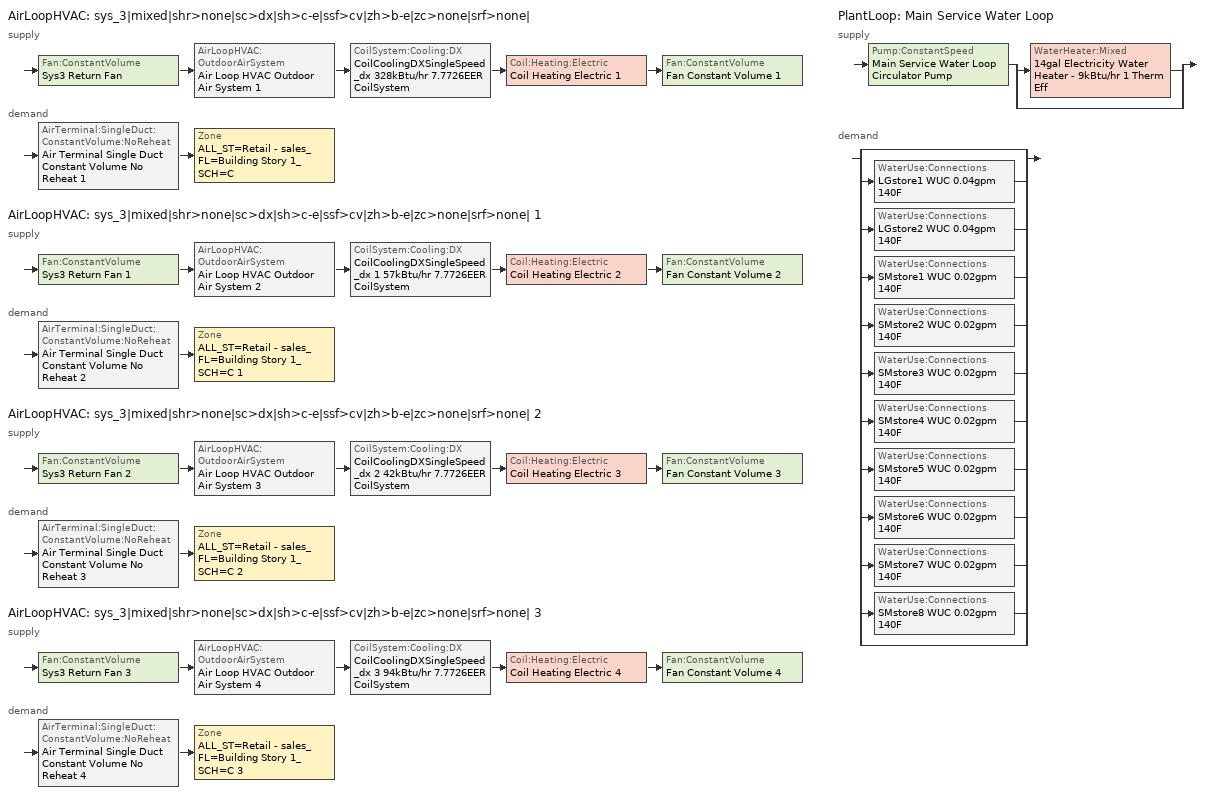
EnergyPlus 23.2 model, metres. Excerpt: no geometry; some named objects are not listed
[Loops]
AirLoopHVAC 'sys_3|mixed|shr>none|sc>dx|sh>c-e|ssf>cv|zh>b-e|zc>none|srf>none|'
 supply: Fan:ConstantVolume 'Sys3 Return Fan' > AirLoopHVAC:OutdoorAirSystem 'Air Loop HVAC Outdoor Air System 1' > CoilSystem:Cooling:DX 'CoilCoolingDXSingleSpeed_dx 328kBtu/hr 7.7726EER CoilSystem' > Coil:Heating:Electric 'Coil Heating Electric 1' > Fan:ConstantVolume 'Fan Constant Volume 1'
 demand: AirTerminal:SingleDuct:ConstantVolume:NoReheat 'Air Terminal Single Duct Constant Volume No Reheat 1' > Zone 'ALL_ST=Retail - sales_FL=Building Story 1_SCH=C'
AirLoopHVAC 'sys_3|mixed|shr>none|sc>dx|sh>c-e|ssf>cv|zh>b-e|zc>none|srf>none| 1'
 supply: Fan:ConstantVolume 'Sys3 Return Fan 1' > AirLoopHVAC:OutdoorAirSystem 'Air Loop HVAC Outdoor Air System 2' > CoilSystem:Cooling:DX 'CoilCoolingDXSingleSpeed_dx 1 57kBtu/hr 7.7726EER CoilSystem' > Coil:Heating:Electric 'Coil Heating Electric 2' > Fan:ConstantVolume 'Fan Constant Volume 2'
 demand: AirTerminal:SingleDuct:ConstantVolume:NoReheat 'Air Terminal Single Duct Constant Volume No Reheat 2' > Zone 'ALL_ST=Retail - sales_FL=Building Story 1_SCH=C 1'
AirLoopHVAC 'sys_3|mixed|shr>none|sc>dx|sh>c-e|ssf>cv|zh>b-e|zc>none|srf>none| 2'
 supply: Fan:ConstantVolume 'Sys3 Return Fan 2' > AirLoopHVAC:OutdoorAirSystem 'Air Loop HVAC Outdoor Air System 3' > CoilSystem:Cooling:DX 'CoilCoolingDXSingleSpeed_dx 2 42kBtu/hr 7.7726EER CoilSystem' > Coil:Heating:Electric 'Coil Heating Electric 3' > Fan:ConstantVolume 'Fan Constant Volume 3'
 demand: AirTerminal:SingleDuct:ConstantVolume:NoReheat 'Air Terminal Single Duct Constant Volume No Reheat 3' > Zone 'ALL_ST=Retail - sales_FL=Building Story 1_SCH=C 2'
AirLoopHVAC 'sys_3|mixed|shr>none|sc>dx|sh>c-e|ssf>cv|zh>b-e|zc>none|srf>none| 3'
 supply: Fan:ConstantVolume 'Sys3 Return Fan 3' > AirLoopHVAC:OutdoorAirSystem 'Air Loop HVAC Outdoor Air System 4' > CoilSystem:Cooling:DX 'CoilCoolingDXSingleSpeed_dx 3 94kBtu/hr 7.7726EER CoilSystem' > Coil:Heating:Electric 'Coil Heating Electric 4' > Fan:ConstantVolume 'Fan Constant Volume 4'
 demand: AirTerminal:SingleDuct:ConstantVolume:NoReheat 'Air Terminal Single Duct Constant Volume No Reheat 4' > Zone 'ALL_ST=Retail - sales_FL=Building Story 1_SCH=C 3'
PlantLoop 'Main Service Water Loop'
 supply: Pump:ConstantSpeed 'Main Service Water Loop Circulator Pump' > split
  | WaterHeater:Mixed '14gal Electricity Water Heater - 9kBtu/hr 1 Therm Eff'
  | bypass
 demand: split
  | bypass
  | WaterUse:Connections 'LGstore1 WUC 0.04gpm 140F'
  | WaterUse:Connections 'LGstore2 WUC 0.04gpm 140F'
  | WaterUse:Connections 'SMstore1 WUC 0.02gpm 140F'
  | WaterUse:Connections 'SMstore2 WUC 0.02gpm 140F'
  | WaterUse:Connections 'SMstore3 WUC 0.02gpm 140F'
  | WaterUse:Connections 'SMstore4 WUC 0.02gpm 140F'
  | WaterUse:Connections 'SMstore5 WUC 0.02gpm 140F'
  | WaterUse:Connections 'SMstore6 WUC 0.02gpm 140F'
  | WaterUse:Connections 'SMstore7 WUC 0.02gpm 140F'
  | WaterUse:Connections 'SMstore8 WUC 0.02gpm 140F'
  | bypass
[ZoneControl:Thermostat] Temperature Difference Between Cutout And Setpoint {deltaC}=0
Name | Zone or ZoneList | Control Type Schedule | Control 1
ALL_ST=Retail - sales_FL=Building Story 1_SCH=C Thermostat | ALL_ST=Retail - sales_FL=Building Story 1_SCH=C | ALL_ST=Retail - sales_FL=Building Story 1_SCH=C Thermostat Schedule | Space Function Retail - sales Thermostat 21
ALL_ST=Retail - sales_FL=Building Story 1_SCH=C 1 Thermostat | ALL_ST=Retail - sales_FL=Building Story 1_SCH=C 1 | ALL_ST=Retail - sales_FL=Building Story 1_SCH=C 1 Thermostat Schedule | Space Function Retail - sales Thermostat 22
ALL_ST=Retail - sales_FL=Building Story 1_SCH=C 2 Thermostat | ALL_ST=Retail - sales_FL=Building Story 1_SCH=C 2 | ALL_ST=Retail - sales_FL=Building Story 1_SCH=C 2 Thermostat Schedule | Space Function Retail - sales Thermostat 23
ALL_ST=Retail - sales_FL=Building Story 1_SCH=C 3 Thermostat | ALL_ST=Retail - sales_FL=Building Story 1_SCH=C 3 | ALL_ST=Retail - sales_FL=Building Story 1_SCH=C 3 Thermostat Schedule | Space Function Retail - sales Thermostat 24
[ThermostatSetpoint:DualSetpoint] Heating Setpoint Temperature Schedule=NECB-C-Thermostat Setpoint-Heating; Cooling Setpoint Temperature Schedule=NECB-C-Thermostat Setpoint-Cooling
Space Function Retail - sales Thermostat 21; Space Function Retail - sales Thermostat 22; Space Function Retail - sales Thermostat 23; Space Function Retail - sales Thermostat 24
[AirTerminal:SingleDuct:ConstantVolume:NoReheat] Availability Schedule=Always On Discrete; Maximum Air Flow Rate {m3/s}=AutoSize
Air Terminal Single Duct Constant Volume No Reheat 1; Air Terminal Single Duct Constant Volume No Reheat 2; Air Terminal Single Duct Constant Volume No Reheat 3; Air Terminal Single Duct Constant Volume No Reheat 4
[ZoneHVAC:Baseboard:Convective:Electric] Availability Schedule=Always On Discrete; Heating Design Capacity {W}=Autosize; Efficiency=1
Zone HVAC Baseboard Convective Electric 1; Zone HVAC Baseboard Convective Electric 2; Zone HVAC Baseboard Convective Electric 3; Zone HVAC Baseboard Convective Electric 4
[Zone equipment]
ALL_ST=Retail - sales_FL=Building Story 1_SCH=C: Air Terminal Single Duct Constant Volume No Reheat 1, Zone HVAC Baseboard Convective Electric 1
ALL_ST=Retail - sales_FL=Building Story 1_SCH=C 1: Air Terminal Single Duct Constant Volume No Reheat 2, Zone HVAC Baseboard Convective Electric 2
ALL_ST=Retail - sales_FL=Building Story 1_SCH=C 2: Air Terminal Single Duct Constant Volume No Reheat 3, Zone HVAC Baseboard Convective Electric 3
ALL_ST=Retail - sales_FL=Building Story 1_SCH=C 3: Air Terminal Single Duct Constant Volume No Reheat 4, Zone HVAC Baseboard Convective Electric 4
[Sizing:Zone] Zone Cooling Design Supply Air Temperature Input Method=TemperatureDifference; Zone Cooling Design Supply Air Temperature {C}=14; Zone Cooling Design Supply Air Temperature Difference {deltaC}=11; Zone Heating Design Supply Air Temperature Input Method=TemperatureDifference; Zone Heating Design Supply Air Temperature {C}=40; Zone Heating Design Supply Air Temperature Difference {deltaC}=21; Zone Cooling Design Supply Air Humidity Ratio {kgWater/kgDryAir}=0.0085; Zone Heating Design Supply Air Humidity Ratio {kgWater/kgDryAir}=0.008; Zone Heating Sizing Factor=1.3; Zone Cooling Sizing Factor=1.1; Cooling Design Air Flow Method=DesignDay; Cooling Design Air Flow Rate {m3/s}=0; Cooling Minimum Air Flow per Zone Floor Area {m3/s-m2}=0.000762; Cooling Minimum Air Flow {m3/s}=0; Cooling Minimum Air Flow Fraction=0; Heating Design Air Flow Method=DesignDay; Heating Design Air Flow Rate {m3/s}=0; Heating Maximum Air Flow per Zone Floor Area {m3/s-m2}=0.002032; Heating Maximum Air Flow {m3/s}=0.141576; Heating Maximum Air Flow Fraction=0.3; Account for Dedicated Outdoor Air System=No; Zone Load Sizing Method=Sensible Load Only No Latent Load; Zone Latent Cooling Design Supply Air Humidity Ratio Input Method=HumidityRatioDifference; Zone Cooling Design Supply Air Humidity Ratio Difference {kgWater/kgDryAir}=0.005; Zone Latent Heating Design Supply Air Humidity Ratio Input Method=HumidityRatioDifference; Zone Humidification Design Supply Air Humidity Ratio Difference {kgWater/kgDryAir}=0.005
Name | Design Specification Outdoor Air Object
ALL_ST=Retail - sales_FL=Building Story 1_SCH=C | ALL_ST=Retail - sales_FL=Building Story 1_SCH=C DSOA Space List
ALL_ST=Retail - sales_FL=Building Story 1_SCH=C 1 | ALL_ST=Retail - sales_FL=Building Story 1_SCH=C 1 DSOA Space List
ALL_ST=Retail - sales_FL=Building Story 1_SCH=C 2 | ALL_ST=Retail - sales_FL=Building Story 1_SCH=C 2 DSOA Space List
ALL_ST=Retail - sales_FL=Building Story 1_SCH=C 3 | ALL_ST=Retail - sales_FL=Building Story 1_SCH=C 3 DSOA Space List
[Controller:MechanicalVentilation] Demand Controlled Ventilation=No; System Outdoor Air Method=ZoneSum; Design Specification Outdoor Air Object Name 1=Space Function Retail - sales Ventilation
Name | Availability Schedule | Zone or ZoneList Name 1
Controller Mechanical Ventilation 1 | sys_3|mixed|shr>none|sc>dx|sh>c-e|ssf>cv|zh>b-e|zc>none|srf>none| Occ Sch | ALL_ST=Retail - sales_FL=Building Story 1_SCH=C
Controller Mechanical Ventilation 2 | sys_3|mixed|shr>none|sc>dx|sh>c-e|ssf>cv|zh>b-e|zc>none|srf>none| 1 Occ Sch | ALL_ST=Retail - sales_FL=Building Story 1_SCH=C 1
Controller Mechanical Ventilation 3 | sys_3|mixed|shr>none|sc>dx|sh>c-e|ssf>cv|zh>b-e|zc>none|srf>none| 2 Occ Sch | ALL_ST=Retail - sales_FL=Building Story 1_SCH=C 2
Controller Mechanical Ventilation 4 | sys_3|mixed|shr>none|sc>dx|sh>c-e|ssf>cv|zh>b-e|zc>none|srf>none| 3 Occ Sch | ALL_ST=Retail - sales_FL=Building Story 1_SCH=C 3
[DesignSpecification:OutdoorAir]
Space Function Retail - sales Ventilation: Outdoor Air Method=Sum; Outdoor Air Flow per Person {m3/s-person}=0; Outdoor Air Flow per Zone Floor Area {m3/s-m2}=0.001524; Outdoor Air Flow per Zone {m3/s}=0; Outdoor Air Flow Air Changes per Hour {1/hr}=0
[DesignSpecification:OutdoorAir:SpaceList] Space Design Specification Outdoor Air Object Name 1=Space Function Retail - sales Ventilation
ALL_ST=Retail - sales_FL=Building Story 1_SCH=C DSOA Space List: Space Name 1=LGstore2; Space Name 2=SMstore2; Space Design Specification Outdoor Air Object Name 2=Space Function Retail - sales Ventilation; Space Name 3=SMstore3; Space Design Specification Outdoor Air Object Name 3=Space Function Retail - sales Ventilation; Space Name 4=SMstore4; Space Design Specification Outdoor Air Object Name 4=Space Function Retail - sales Ventilation; Space Name 5=SMstore5; Space Design Specification Outdoor Air Object Name 5=Space Function Retail - sales Ventilation; Space Name 6=SMstore6; Space Design Specification Outdoor Air Object Name 6=Space Function Retail - sales Ventilation; Space Name 7=SMstore7; Space Design Specification Outdoor Air Object Name 7=Space Function Retail - sales Ventilation
ALL_ST=Retail - sales_FL=Building Story 1_SCH=C 1 DSOA Space List: Space Name 1=SMstore8
ALL_ST=Retail - sales_FL=Building Story 1_SCH=C 2 DSOA Space List: Space Name 1=SMstore1
ALL_ST=Retail - sales_FL=Building Story 1_SCH=C 3 DSOA Space List: Space Name 1=LGstore1
[AirLoopHVAC] Design Supply Air Flow Rate {m3/s}=AutoSize; Design Return Air Flow Fraction of Supply Air Flow=1
sys_3|mixed|shr>none|sc>dx|sh>c-e|ssf>cv|zh>b-e|zc>none|srf>none|; sys_3|mixed|shr>none|sc>dx|sh>c-e|ssf>cv|zh>b-e|zc>none|srf>none| 1; sys_3|mixed|shr>none|sc>dx|sh>c-e|ssf>cv|zh>b-e|zc>none|srf>none| 2; sys_3|mixed|shr>none|sc>dx|sh>c-e|ssf>cv|zh>b-e|zc>none|srf>none| 3
[Sizing:System] Type of Load to Size On=Sensible; Design Outdoor Air Flow Rate {m3/s}=Autosize; Central Heating Maximum System Air Flow Ratio=1; Preheat Design Temperature {C}=7; Preheat Design Humidity Ratio {kgWater/kgDryAir}=0.008; Precool Design Temperature {C}=13; Precool Design Humidity Ratio {kgWater/kgDryAir}=0.008; Central Cooling Design Supply Air Temperature {C}=13; Central Heating Design Supply Air Temperature {C}=43; Type of Zone Sum to Use=NonCoincident; 100% Outdoor Air in Cooling=No; 100% Outdoor Air in Heating=No; Central Cooling Design Supply Air Humidity Ratio {kgWater/kgDryAir}=0.0085; Central Heating Design Supply Air Humidity Ratio {kgWater/kgDryAir}=0.008; Cooling Supply Air Flow Rate Method=DesignDay; Cooling Supply Air Flow Rate {m3/s}=0; Cooling Supply Air Flow Rate Per Floor Area {m3/s-m2}=0.00996765; Cooling Fraction of Autosized Cooling Supply Air Flow Rate=1; Cooling Supply Air Flow Rate Per Unit Cooling Capacity {m3/s-W}=3.94755e-05; Heating Supply Air Flow Rate Method=DesignDay; Heating Supply Air Flow Rate {m3/s}=0; Heating Supply Air Flow Rate Per Floor Area {m3/s-m2}=0.00996765; Heating Fraction of Autosized Heating Supply Air Flow Rate=1; Heating Fraction of Autosized Cooling Supply Air Flow Rate=1; Heating Supply Air Flow Rate Per Unit Heating Capacity {m3/s-W}=3.15882e-05; System Outdoor Air Method=ZoneSum; Zone Maximum Outdoor Air Fraction=1; Cooling Design Capacity Method=CoolingDesignCapacity; Cooling Design Capacity {W}=Autosize; Cooling Design Capacity Per Floor Area {W/m2}=234.7; Fraction of Autosized Cooling Design Capacity=1; Heating Design Capacity Method=HeatingDesignCapacity; Heating Design Capacity {W}=Autosize; Heating Design Capacity Per Floor Area {W/m2}=157; Fraction of Autosized Heating Design Capacity=1; Central Cooling Capacity Control Method=OnOff; Occupant Diversity=Autosize
sys_3|mixed|shr>none|sc>dx|sh>c-e|ssf>cv|zh>b-e|zc>none|srf>none|; sys_3|mixed|shr>none|sc>dx|sh>c-e|ssf>cv|zh>b-e|zc>none|srf>none| 1; sys_3|mixed|shr>none|sc>dx|sh>c-e|ssf>cv|zh>b-e|zc>none|srf>none| 2; sys_3|mixed|shr>none|sc>dx|sh>c-e|ssf>cv|zh>b-e|zc>none|srf>none| 3
[Fan:ConstantVolume] Maximum Flow Rate {m3/s}=AutoSize; Motor In Airstream Fraction=1
Name | Availability Schedule | Fan Total Efficiency | Pressure Rise {Pa} | Motor Efficiency
Sys3 Return Fan | sys_3|mixed|shr>none|sc>dx|sh>c-e|ssf>cv|zh>b-e|zc>none|srf>none| Occ Sch | 0.25 | 150 | 0.385
Fan Constant Volume 1 | sys_3|mixed|shr>none|sc>dx|sh>c-e|ssf>cv|zh>b-e|zc>none|srf>none| Occ Sch | 0.39975 | 640 | 0.615
Sys3 Return Fan 1 | sys_3|mixed|shr>none|sc>dx|sh>c-e|ssf>cv|zh>b-e|zc>none|srf>none| 1 Occ Sch | 0.25 | 150 | 0.385
Fan Constant Volume 2 | sys_3|mixed|shr>none|sc>dx|sh>c-e|ssf>cv|zh>b-e|zc>none|srf>none| 1 Occ Sch | 0.39975 | 640 | 0.615
Sys3 Return Fan 2 | sys_3|mixed|shr>none|sc>dx|sh>c-e|ssf>cv|zh>b-e|zc>none|srf>none| 2 Occ Sch | 0.25 | 150 | 0.385
Fan Constant Volume 3 | sys_3|mixed|shr>none|sc>dx|sh>c-e|ssf>cv|zh>b-e|zc>none|srf>none| 2 Occ Sch | 0.39975 | 640 | 0.615
Sys3 Return Fan 3 | sys_3|mixed|shr>none|sc>dx|sh>c-e|ssf>cv|zh>b-e|zc>none|srf>none| 3 Occ Sch | 0.25 | 150 | 0.385
Fan Constant Volume 4 | sys_3|mixed|shr>none|sc>dx|sh>c-e|ssf>cv|zh>b-e|zc>none|srf>none| 3 Occ Sch | 0.39975 | 640 | 0.615
[SetpointManager:MixedAir] Control Variable=Temperature
Name | Setpoint Node or NodeList
Sys3 Return Fan Outlet Air Node OS Default SPM | Sys3 Return Fan Outlet Air Node
sys_3|mixed|shr>none|sc>dx|sh>c-e|ssf>cv|zh>b-e|zc>none|srf>none| Mixed Air Node OS Default SPM | sys_3|mixed|shr>none|sc>dx|sh>c-e|ssf>cv|zh>b-e|zc>none|srf>none| Mixed Air Node
CoilCoolingDXSingleSpeed_dx 328kBtu/hr 7.7726EER Outlet Air Node OS Default SPM | CoilCoolingDXSingleSpeed_dx 328kBtu/hr 7.7726EER Outlet Air Node
Coil Heating Electric 1 Outlet Air Node OS Default SPM | Coil Heating Electric 1 Outlet Air Node
Sys3 Return Fan 1 Outlet Air Node OS Default SPM | Sys3 Return Fan 1 Outlet Air Node
sys_3|mixed|shr>none|sc>dx|sh>c-e|ssf>cv|zh>b-e|zc>none|srf>none| 1 Mixed Air Node OS Default SPM | sys_3|mixed|shr>none|sc>dx|sh>c-e|ssf>cv|zh>b-e|zc>none|srf>none| 1 Mixed Air Node
CoilCoolingDXSingleSpeed_dx 1 57kBtu/hr 7.7726EER Outlet Air Node OS Default SPM | CoilCoolingDXSingleSpeed_dx 1 57kBtu/hr 7.7726EER Outlet Air Node
Coil Heating Electric 2 Outlet Air Node OS Default SPM | Coil Heating Electric 2 Outlet Air Node
Sys3 Return Fan 2 Outlet Air Node OS Default SPM | Sys3 Return Fan 2 Outlet Air Node
sys_3|mixed|shr>none|sc>dx|sh>c-e|ssf>cv|zh>b-e|zc>none|srf>none| 2 Mixed Air Node OS Default SPM | sys_3|mixed|shr>none|sc>dx|sh>c-e|ssf>cv|zh>b-e|zc>none|srf>none| 2 Mixed Air Node
CoilCoolingDXSingleSpeed_dx 2 42kBtu/hr 7.7726EER Outlet Air Node OS Default SPM | CoilCoolingDXSingleSpeed_dx 2 42kBtu/hr 7.7726EER Outlet Air Node
Coil Heating Electric 3 Outlet Air Node OS Default SPM | Coil Heating Electric 3 Outlet Air Node
Sys3 Return Fan 3 Outlet Air Node OS Default SPM | Sys3 Return Fan 3 Outlet Air Node
sys_3|mixed|shr>none|sc>dx|sh>c-e|ssf>cv|zh>b-e|zc>none|srf>none| 3 Mixed Air Node OS Default SPM | sys_3|mixed|shr>none|sc>dx|sh>c-e|ssf>cv|zh>b-e|zc>none|srf>none| 3 Mixed Air Node
CoilCoolingDXSingleSpeed_dx 3 94kBtu/hr 7.7726EER Outlet Air Node OS Default SPM | CoilCoolingDXSingleSpeed_dx 3 94kBtu/hr 7.7726EER Outlet Air Node
Coil Heating Electric 4 Outlet Air Node OS Default SPM | Coil Heating Electric 4 Outlet Air Node
[Controller:OutdoorAir] Minimum Outdoor Air Flow Rate {m3/s}=Autosize; Maximum Outdoor Air Flow Rate {m3/s}=Autosize; Economizer Control Action Type=ModulateFlow; Lockout Type=NoLockout; Minimum Limit Type=FixedMinimum; High Humidity Control=No; Control High Indoor Humidity Based on Outdoor Humidity Ratio=Yes; Heat Recovery Bypass Control Type=BypassWhenWithinEconomizerLimits; Economizer Operation Staging=InterlockedWithMechanicalCooling
Name | Economizer Control Type | Minimum Outdoor Air Schedule | Mechanical Ventilation Controller | Economizer Maximum Limit Dry-Bulb Temperature {C} | Economizer Maximum Limit Enthalpy {J/kg} | Economizer Minimum Limit Dry-Bulb Temperature {C}
Controller Outdoor Air 1 | DifferentialEnthalpy | sys_3|mixed|shr>none|sc>dx|sh>c-e|ssf>cv|zh>b-e|zc>none|srf>none| Occ Sch | Controller Mechanical Ventilation 1
Controller Outdoor Air 2 | NoEconomizer | sys_3|mixed|shr>none|sc>dx|sh>c-e|ssf>cv|zh>b-e|zc>none|srf>none| 1 Occ Sch | Controller Mechanical Ventilation 2 | 28 | 64000 | -100
Controller Outdoor Air 3 | NoEconomizer | sys_3|mixed|shr>none|sc>dx|sh>c-e|ssf>cv|zh>b-e|zc>none|srf>none| 2 Occ Sch | Controller Mechanical Ventilation 3 | 28 | 64000 | -100
Controller Outdoor Air 4 | DifferentialEnthalpy | sys_3|mixed|shr>none|sc>dx|sh>c-e|ssf>cv|zh>b-e|zc>none|srf>none| 3 Occ Sch | Controller Mechanical Ventilation 4
[CoilSystem:Cooling:DX] Availability Schedule=Always On Discrete
Name | Cooling Coil
CoilCoolingDXSingleSpeed_dx 328kBtu/hr 7.7726EER CoilSystem | CoilCoolingDXSingleSpeed_dx 328kBtu/hr 7.7726EER
CoilCoolingDXSingleSpeed_dx 1 57kBtu/hr 7.7726EER CoilSystem | CoilCoolingDXSingleSpeed_dx 1 57kBtu/hr 7.7726EER
CoilCoolingDXSingleSpeed_dx 2 42kBtu/hr 7.7726EER CoilSystem | CoilCoolingDXSingleSpeed_dx 2 42kBtu/hr 7.7726EER
CoilCoolingDXSingleSpeed_dx 3 94kBtu/hr 7.7726EER CoilSystem | CoilCoolingDXSingleSpeed_dx 3 94kBtu/hr 7.7726EER
[Coil:Cooling:DX:SingleSpeed] Availability Schedule=Always On Discrete; Gross Rated Total Cooling Capacity {W}=Autosize; Gross Rated Sensible Heat Ratio=Autosize; Gross Rated Cooling COP {W/W}=2.72491; Rated Air Flow Rate {m3/s}=Autosize; Rated Evaporator Fan Power Per Volume Flow Rate 2017 {W/(m3/s)}=773.3; Rated Evaporator Fan Power Per Volume Flow Rate 2023 {W/(m3/s)}=934.4; Total Cooling Capacity Function of Temperature Curve=DXCOOL-NECB2011-REF-CAPFT; Total Cooling Capacity Function of Flow Fraction Curve=DXCOOL-NECB2011-REF-CAPFFLOW; Energy Input Ratio Function of Temperature Curve=DXCOOL-NECB2011-REF-COOLEIRFT; Energy Input Ratio Function of Flow Fraction Curve=DXCOOL-NECB2011-REF-COOLEIRFFLOW; Part Load Fraction Correlation Curve=DXCOOL-NECB2011-REF-COOLPLFFPLR; Minimum Outdoor Dry-Bulb Temperature for Compressor Operation {C}=-25; Nominal Time for Condensate Removal to Begin {s}=0; Ratio of Initial Moisture Evaporation Rate and Steady State Latent Capacity=0; Maximum Cycling Rate {cycles/hr}=0; Latent Capacity Time Constant {s}=0; Condenser Type=AirCooled; Evaporative Condenser Effectiveness=0.9; Evaporative Condenser Air Flow Rate {m3/s}=Autosize; Evaporative Condenser Pump Rated Power Consumption {W}=Autosize; Crankcase Heater Capacity {W}=0; Maximum Outdoor Dry-Bulb Temperature for Crankcase Heater Operation {C}=10; Basin Heater Capacity {W/K}=0; Basin Heater Setpoint Temperature {C}=2
CoilCoolingDXSingleSpeed_dx 328kBtu/hr 7.7726EER; CoilCoolingDXSingleSpeed_dx 1 57kBtu/hr 7.7726EER; CoilCoolingDXSingleSpeed_dx 2 42kBtu/hr 7.7726EER; CoilCoolingDXSingleSpeed_dx 3 94kBtu/hr 7.7726EER
[Coil:Heating:Electric] Availability Schedule=Always On Discrete; Efficiency=1; Nominal Capacity {W}=Autosize
Coil Heating Electric 1; Coil Heating Electric 2; Coil Heating Electric 3; Coil Heating Electric 4
[SetpointManager:SingleZone:Reheat] Control Variable=Temperature; Minimum Supply Air Temperature {C}=13; Maximum Supply Air Temperature {C}=43
Name | Control Zone | Setpoint Node or NodeList
Setpoint Manager Single Zone Reheat 1 | ALL_ST=Retail - sales_FL=Building Story 1_SCH=C | sys_3|mixed|shr>none|sc>dx|sh>c-e|ssf>cv|zh>b-e|zc>none|srf>none| Supply Outlet Node
Setpoint Manager Single Zone Reheat 2 | ALL_ST=Retail - sales_FL=Building Story 1_SCH=C 1 | sys_3|mixed|shr>none|sc>dx|sh>c-e|ssf>cv|zh>b-e|zc>none|srf>none| 1 Supply Outlet Node
Setpoint Manager Single Zone Reheat 3 | ALL_ST=Retail - sales_FL=Building Story 1_SCH=C 2 | sys_3|mixed|shr>none|sc>dx|sh>c-e|ssf>cv|zh>b-e|zc>none|srf>none| 2 Supply Outlet Node
Setpoint Manager Single Zone Reheat 4 | ALL_ST=Retail - sales_FL=Building Story 1_SCH=C 3 | sys_3|mixed|shr>none|sc>dx|sh>c-e|ssf>cv|zh>b-e|zc>none|srf>none| 3 Supply Outlet Node
[PlantLoop]
Main Service Water Loop: Fluid Type=Water; Plant Equipment Operation Scheme=Main Service Water Loop Operation Schemes; Maximum Loop Temperature {C}=60; Minimum Loop Temperature {C}=10; Maximum Loop Flow Rate {m3/s}=Autosize; Minimum Loop Flow Rate {m3/s}=0; Plant Loop Volume {m3}=Autocalculate; Load Distribution Scheme=Optimal; Plant Loop Demand Calculation Scheme=SingleSetpoint; Common Pipe Simulation=None
[Sizing:Plant]
Main Service Water Loop: Loop Type=Heating; Design Loop Exit Temperature {C}=60; Loop Design Temperature Difference {deltaC}=5; Sizing Option=NonCoincident; Zone Timesteps in Averaging Window=1; Coincident Sizing Factor Mode=None
[Pump:ConstantSpeed]
Main Service Water Loop Circulator Pump: Design Flow Rate {m3/s}=Autosize; Design Pump Head {Pa}=2.1926e+06; Design Power Consumption {W}=Autosize; Motor Efficiency=0.7; Fraction of Motor Inefficiencies to Fluid Stream=0; Pump Control Type=Intermittent; Design Power Sizing Method=PowerPerFlowPerPressure; Design Electric Power per Unit Flow Rate {W/(m3/s)}=348701.1; Design Shaft Power per Unit Flow Rate per Unit Head {W-s/m3-Pa}=1.28205
[WaterHeater:Mixed]
14gal Electricity Water Heater - 9kBtu/hr 1 Therm Eff: Tank Volume {m3}=0.0511075; Setpoint Temperature Schedule=Service Water Loop Temp - 140F; Deadband Temperature Difference {deltaC}=2; Maximum Temperature Limit {C}=60; Heater Control Type=Cycle; Heater Maximum Capacity {W}=2670.37; Heater Ignition Minimum Flow Rate {m3/s}=0; Heater Ignition Delay {s}=0; Heater Fuel Type=Electricity; Heater Thermal Efficiency=1; Off Cycle Parasitic Fuel Consumption Rate {W}=13.3416; Off Cycle Parasitic Fuel Type=Electricity; Off Cycle Parasitic Heat Fraction to Tank=0.8; On Cycle Parasitic Fuel Consumption Rate {W}=13.3416; On Cycle Parasitic Fuel Type=Electricity; On Cycle Parasitic Heat Fraction to Tank=0; Ambient Temperature Indicator=Schedule; Ambient Temperature Schedule=Water Heater Ambient Temp Schedule 71.6F; Off Cycle Loss Coefficient to Ambient Temperature {W/K}=1.29141; Off Cycle Loss Fraction to Zone=1; On Cycle Loss Coefficient to Ambient Temperature {W/K}=1.29141; On Cycle Loss Fraction to Zone=1; Use Side Effectiveness=1; Source Side Effectiveness=1; Use Side Design Flow Rate {m3/s}=Autosize; Source Side Design Flow Rate {m3/s}=Autosize; Indirect Water Heating Recovery Time {hr}=1.5; Source Side Flow Control Mode=IndirectHeatPrimarySetpoint
[WaterHeater:Sizing]
14gal Electricity Water Heater - 9kBtu/hr 1 Therm Eff: Design Mode=PeakDraw; Time Storage Can Meet Peak Draw {hr}=0.538503; Time for Tank Recovery {hr}=0; Nominal Tank Volume for Autosizing Plant Connections {m3}=1
[SetpointManager:Scheduled]
Service hot water setpoint manager: Control Variable=Temperature; Schedule=Service Water Loop Temp - 140F; Setpoint Node or NodeList=Main Service Water Loop Supply Outlet Node
[WaterUse:Connections] Drain Water Heat Exchanger Type=None; Drain Water Heat Exchanger Destination=Plant
Name | Water Use Equipment Name 1
LGstore1 WUC 0.04gpm 140F | LGstore1 Service Water Use 0.04gpm 140F
LGstore2 WUC 0.04gpm 140F | LGstore2 Service Water Use 0.04gpm 140F
SMstore1 WUC 0.02gpm 140F | SMstore1 Service Water Use 0.02gpm 140F
SMstore2 WUC 0.02gpm 140F | SMstore2 Service Water Use 0.02gpm 140F
SMstore3 WUC 0.02gpm 140F | SMstore3 Service Water Use 0.02gpm 140F
SMstore4 WUC 0.02gpm 140F | SMstore4 Service Water Use 0.02gpm 140F
SMstore5 WUC 0.02gpm 140F | SMstore5 Service Water Use 0.02gpm 140F
SMstore6 WUC 0.02gpm 140F | SMstore6 Service Water Use 0.02gpm 140F
SMstore7 WUC 0.02gpm 140F | SMstore7 Service Water Use 0.02gpm 140F
SMstore8 WUC 0.02gpm 140F | SMstore8 Service Water Use 0.02gpm 140F
[WaterUse:Equipment] Flow Rate Fraction Schedule=NECB-C-Service Water Heating; Target Temperature Schedule=Mixed Water At Faucet Temp - 140F; Sensible Fraction Schedule=Fraction Sensible - 0.2; Latent Fraction Schedule=Fraction Latent - 0.05
Name | Peak Flow Rate {m3/s} | Zone
LGstore1 Service Water Use 0.04gpm 140F | 2.49062e-06 | ALL_ST=Retail - sales_FL=Building Story 1_SCH=C 3
LGstore2 Service Water Use 0.04gpm 140F | 2.49062e-06 | ALL_ST=Retail - sales_FL=Building Story 1_SCH=C
SMstore1 Service Water Use 0.02gpm 140F | 1.24531e-06 | ALL_ST=Retail - sales_FL=Building Story 1_SCH=C 2
SMstore2 Service Water Use 0.02gpm 140F; SMstore3 Service Water Use 0.02gpm 140F; SMstore4 Service Water Use 0.02gpm 140F; SMstore5 Service Water Use 0.02gpm 140F; SMstore6 Service Water Use 0.02gpm 140F; SMstore7 Service Water Use 0.02gpm 140F | 1.24531e-06 | ALL_ST=Retail - sales_FL=Building Story 1_SCH=C
SMstore8 Service Water Use 0.02gpm 140F | 1.24531e-06 | ALL_ST=Retail - sales_FL=Building Story 1_SCH=C 1
[PlantEquipmentOperationSchemes]
Main Service Water Loop Operation Schemes: Control Scheme Object Type 1=PlantEquipmentOperation:HeatingLoad; Control Scheme Name 1=Main Service Water Loop Heating Operation Scheme; Control Scheme Schedule Name 1=Always On Discrete
[PlantEquipmentOperation:HeatingLoad]
Main Service Water Loop Heating Operation Scheme: Load Range Lower Limit 1 {W}=0; Load Range Upper Limit 1 {W}=1000000000; Range Equipment List Name 1=Main Service Water Loop Heating Equipment List
[PlantEquipmentList]
Main Service Water Loop Heating Equipment List: WaterHeater:Mixed, 14gal Electricity Water Heater - 9kBtu/hr 1 Therm Eff
[Schedule:Day:Interval]
NECB-C-Thermostat Setpoint-Heating Sun|Hol Day: No, 09:00, 18, 10:00, 20, 19:00, 22, 24:00, 18
NECB-C-Thermostat Setpoint-Heating Default|Wkdy Day; NECB-C-Thermostat Setpoint-Heating Sat Day; NECB-C-Thermostat Setpoint-Heating Default: No, 07:00, 18, 08:00, 20, 21:00, 22, 24:00, 18
NECB-C-Thermostat Setpoint-Cooling Sun|Hol Day: No, 09:00, 35, 19:00, 24, 24:00, 35
NECB-C-Thermostat Setpoint-Cooling Default|Wkdy Day; NECB-C-Thermostat Setpoint-Cooling Sat Day; NECB-C-Thermostat Setpoint-Cooling Default: No, 07:00, 35, 21:00, 24, 24:00, 35
Schedule Day 6; Schedule Day 8; Schedule Day 10; Schedule Day 12: No, 11:00, 0, 19:00, 1, 24:00, 0
sys_3|mixed|shr>none|sc>dx|sh>c-e|ssf>cv|zh>b-e|zc>none|srf>none| Occ Sch Default; Schedule Day 5; sys_3|mixed|shr>none|sc>dx|sh>c-e|ssf>cv|zh>b-e|zc>none|srf>none| 1 Occ Sch Default; Schedule Day 7; sys_3|mixed|shr>none|sc>dx|sh>c-e|ssf>cv|zh>b-e|zc>none|srf>none| 2 Occ Sch Default; Schedule Day 9; sys_3|mixed|shr>none|sc>dx|sh>c-e|ssf>cv|zh>b-e|zc>none|srf>none| 3 Occ Sch Default; Schedule Day 11: No, 09:00, 0, 21:00, 1, 24:00, 0
sys_3|mixed|shr>none|sc>dx|sh>c-e|ssf>cv|zh>b-e|zc>none|srf>none| Occ Sch Summer Design Day; sys_3|mixed|shr>none|sc>dx|sh>c-e|ssf>cv|zh>b-e|zc>none|srf>none| Occ Sch Winter Design Day; sys_3|mixed|shr>none|sc>dx|sh>c-e|ssf>cv|zh>b-e|zc>none|srf>none| 1 Occ Sch Summer Design Day; sys_3|mixed|shr>none|sc>dx|sh>c-e|ssf>cv|zh>b-e|zc>none|srf>none| 1 Occ Sch Winter Design Day; sys_3|mixed|shr>none|sc>dx|sh>c-e|ssf>cv|zh>b-e|zc>none|srf>none| 2 Occ Sch Summer Design Day; sys_3|mixed|shr>none|sc>dx|sh>c-e|ssf>cv|zh>b-e|zc>none|srf>none| 2 Occ Sch Winter Design Day; sys_3|mixed|shr>none|sc>dx|sh>c-e|ssf>cv|zh>b-e|zc>none|srf>none| 3 Occ Sch Summer Design Day; sys_3|mixed|shr>none|sc>dx|sh>c-e|ssf>cv|zh>b-e|zc>none|srf>none| 3 Occ Sch Winter Design Day: No, 24:00, 1
Fraction Latent - 0.05 Default: No, 24:00, 0.05
Fraction Sensible - 0.2 Default: No, 24:00, 0.2
Mixed Water At Faucet Temp - 140F Default; Service Water Loop Temp - 140F Default: No, 24:00, 60
NECB-C-Service Water Heating Default; NECB-C-Service Water Heating Default|Wkdy Day: No, 08:00, 0.05, 09:00, 0.1, 10:00, 0.2, 11:00, 0.3, 12:00, 0.4, 16:00, 0.8, 17:00, 0.6, 18:00, 0.4, 19:00, 0.3, 21:00, 0.2, 24:00, 0.05
NECB-C-Service Water Heating Sat Day: No, 08:00, 0.05, 09:00, 0.1, 10:00, 0.2, 11:00, 0.3, 12:00, 0.5, 16:00, 0.9, 17:00, 0.7, 18:00, 0.5, 19:00, 0.3, 21:00, 0.2, 24:00, 0.05
NECB-C-Service Water Heating Sun|Hol Day: No, 10:00, 0.05, 11:00, 0.1, 12:00, 0.2, 13:00, 0.4, 15:00, 0.8, 16:00, 0.6, 17:00, 0.4, 18:00, 0.3, 19:00, 0.2, 24:00, 0.05
Water Heater Ambient Temp Schedule 71.6F Default: No, 24:00, 22
[Schedule:Week:Daily]
NECB-C-Thermostat Setpoint-Heating Week Rule - Jan1-Dec31: NECB-C-Thermostat Setpoint-Heating Sun|Hol Day, NECB-C-Thermostat Setpoint-Heating Default|Wkdy Day, NECB-C-Thermostat Setpoint-Heating Default|Wkdy Day, NECB-C-Thermostat Setpoint-Heating Default|Wkdy Day, NECB-C-Thermostat Setpoint-Heating Default|Wkdy Day, NECB-C-Thermostat Setpoint-Heating Default|Wkdy Day, NECB-C-Thermostat Setpoint-Heating Sat Day, NECB-C-Thermostat Setpoint-Heating Default, NECB-C-Thermostat Setpoint-Heating Default, NECB-C-Thermostat Setpoint-Heating Default, NECB-C-Thermostat Setpoint-Heating Default, NECB-C-Thermostat Setpoint-Heating Default
NECB-C-Thermostat Setpoint-Cooling Week Rule - Jan1-Dec31: NECB-C-Thermostat Setpoint-Cooling Sun|Hol Day, NECB-C-Thermostat Setpoint-Cooling Default|Wkdy Day, NECB-C-Thermostat Setpoint-Cooling Default|Wkdy Day, NECB-C-Thermostat Setpoint-Cooling Default|Wkdy Day, NECB-C-Thermostat Setpoint-Cooling Default|Wkdy Day, NECB-C-Thermostat Setpoint-Cooling Default|Wkdy Day, NECB-C-Thermostat Setpoint-Cooling Sat Day, NECB-C-Thermostat Setpoint-Cooling Default, NECB-C-Thermostat Setpoint-Cooling Default, NECB-C-Thermostat Setpoint-Cooling Default, NECB-C-Thermostat Setpoint-Cooling Default, NECB-C-Thermostat Setpoint-Cooling Default
sys_3|mixed|shr>none|sc>dx|sh>c-e|ssf>cv|zh>b-e|zc>none|srf>none| Occ Sch Week Rule - Jan1-Dec31: Schedule Day 6, sys_3|mixed|shr>none|sc>dx|sh>c-e|ssf>cv|zh>b-e|zc>none|srf>none| Occ Sch Default, sys_3|mixed|shr>none|sc>dx|sh>c-e|ssf>cv|zh>b-e|zc>none|srf>none| Occ Sch Default, sys_3|mixed|shr>none|sc>dx|sh>c-e|ssf>cv|zh>b-e|zc>none|srf>none| Occ Sch Default, sys_3|mixed|shr>none|sc>dx|sh>c-e|ssf>cv|zh>b-e|zc>none|srf>none| Occ Sch Default, sys_3|mixed|shr>none|sc>dx|sh>c-e|ssf>cv|zh>b-e|zc>none|srf>none| Occ Sch Default, Schedule Day 5, sys_3|mixed|shr>none|sc>dx|sh>c-e|ssf>cv|zh>b-e|zc>none|srf>none| Occ Sch Default, sys_3|mixed|shr>none|sc>dx|sh>c-e|ssf>cv|zh>b-e|zc>none|srf>none| Occ Sch Summer Design Day, sys_3|mixed|shr>none|sc>dx|sh>c-e|ssf>cv|zh>b-e|zc>none|srf>none| Occ Sch Winter Design Day, sys_3|mixed|shr>none|sc>dx|sh>c-e|ssf>cv|zh>b-e|zc>none|srf>none| Occ Sch Default, sys_3|mixed|shr>none|sc>dx|sh>c-e|ssf>cv|zh>b-e|zc>none|srf>none| Occ Sch Default
sys_3|mixed|shr>none|sc>dx|sh>c-e|ssf>cv|zh>b-e|zc>none|srf>none| 1 Occ Sch Week Rule - Jan1-Dec31: Schedule Day 8, sys_3|mixed|shr>none|sc>dx|sh>c-e|ssf>cv|zh>b-e|zc>none|srf>none| 1 Occ Sch Default, sys_3|mixed|shr>none|sc>dx|sh>c-e|ssf>cv|zh>b-e|zc>none|srf>none| 1 Occ Sch Default, sys_3|mixed|shr>none|sc>dx|sh>c-e|ssf>cv|zh>b-e|zc>none|srf>none| 1 Occ Sch Default, sys_3|mixed|shr>none|sc>dx|sh>c-e|ssf>cv|zh>b-e|zc>none|srf>none| 1 Occ Sch Default, sys_3|mixed|shr>none|sc>dx|sh>c-e|ssf>cv|zh>b-e|zc>none|srf>none| 1 Occ Sch Default, Schedule Day 7, sys_3|mixed|shr>none|sc>dx|sh>c-e|ssf>cv|zh>b-e|zc>none|srf>none| 1 Occ Sch Default, sys_3|mixed|shr>none|sc>dx|sh>c-e|ssf>cv|zh>b-e|zc>none|srf>none| 1 Occ Sch Summer Design Day, sys_3|mixed|shr>none|sc>dx|sh>c-e|ssf>cv|zh>b-e|zc>none|srf>none| 1 Occ Sch Winter Design Day, sys_3|mixed|shr>none|sc>dx|sh>c-e|ssf>cv|zh>b-e|zc>none|srf>none| 1 Occ Sch Default, sys_3|mixed|shr>none|sc>dx|sh>c-e|ssf>cv|zh>b-e|zc>none|srf>none| 1 Occ Sch Default
sys_3|mixed|shr>none|sc>dx|sh>c-e|ssf>cv|zh>b-e|zc>none|srf>none| 2 Occ Sch Week Rule - Jan1-Dec31: Schedule Day 10, sys_3|mixed|shr>none|sc>dx|sh>c-e|ssf>cv|zh>b-e|zc>none|srf>none| 2 Occ Sch Default, sys_3|mixed|shr>none|sc>dx|sh>c-e|ssf>cv|zh>b-e|zc>none|srf>none| 2 Occ Sch Default, sys_3|mixed|shr>none|sc>dx|sh>c-e|ssf>cv|zh>b-e|zc>none|srf>none| 2 Occ Sch Default, sys_3|mixed|shr>none|sc>dx|sh>c-e|ssf>cv|zh>b-e|zc>none|srf>none| 2 Occ Sch Default, sys_3|mixed|shr>none|sc>dx|sh>c-e|ssf>cv|zh>b-e|zc>none|srf>none| 2 Occ Sch Default, Schedule Day 9, sys_3|mixed|shr>none|sc>dx|sh>c-e|ssf>cv|zh>b-e|zc>none|srf>none| 2 Occ Sch Default, sys_3|mixed|shr>none|sc>dx|sh>c-e|ssf>cv|zh>b-e|zc>none|srf>none| 2 Occ Sch Summer Design Day, sys_3|mixed|shr>none|sc>dx|sh>c-e|ssf>cv|zh>b-e|zc>none|srf>none| 2 Occ Sch Winter Design Day, sys_3|mixed|shr>none|sc>dx|sh>c-e|ssf>cv|zh>b-e|zc>none|srf>none| 2 Occ Sch Default, sys_3|mixed|shr>none|sc>dx|sh>c-e|ssf>cv|zh>b-e|zc>none|srf>none| 2 Occ Sch Default
sys_3|mixed|shr>none|sc>dx|sh>c-e|ssf>cv|zh>b-e|zc>none|srf>none| 3 Occ Sch Week Rule - Jan1-Dec31: Schedule Day 12, sys_3|mixed|shr>none|sc>dx|sh>c-e|ssf>cv|zh>b-e|zc>none|srf>none| 3 Occ Sch Default, sys_3|mixed|shr>none|sc>dx|sh>c-e|ssf>cv|zh>b-e|zc>none|srf>none| 3 Occ Sch Default, sys_3|mixed|shr>none|sc>dx|sh>c-e|ssf>cv|zh>b-e|zc>none|srf>none| 3 Occ Sch Default, sys_3|mixed|shr>none|sc>dx|sh>c-e|ssf>cv|zh>b-e|zc>none|srf>none| 3 Occ Sch Default, sys_3|mixed|shr>none|sc>dx|sh>c-e|ssf>cv|zh>b-e|zc>none|srf>none| 3 Occ Sch Default, Schedule Day 11, sys_3|mixed|shr>none|sc>dx|sh>c-e|ssf>cv|zh>b-e|zc>none|srf>none| 3 Occ Sch Default, sys_3|mixed|shr>none|sc>dx|sh>c-e|ssf>cv|zh>b-e|zc>none|srf>none| 3 Occ Sch Summer Design Day, sys_3|mixed|shr>none|sc>dx|sh>c-e|ssf>cv|zh>b-e|zc>none|srf>none| 3 Occ Sch Winter Design Day, sys_3|mixed|shr>none|sc>dx|sh>c-e|ssf>cv|zh>b-e|zc>none|srf>none| 3 Occ Sch Default, sys_3|mixed|shr>none|sc>dx|sh>c-e|ssf>cv|zh>b-e|zc>none|srf>none| 3 Occ Sch Default
Fraction Latent - 0.05 Week Rule - Jan1-Dec31: Fraction Latent - 0.05 Default, Fraction Latent - 0.05 Default, Fraction Latent - 0.05 Default, Fraction Latent - 0.05 Default, Fraction Latent - 0.05 Default, Fraction Latent - 0.05 Default, Fraction Latent - 0.05 Default, Fraction Latent - 0.05 Default, Fraction Latent - 0.05 Default, Fraction Latent - 0.05 Default, Fraction Latent - 0.05 Default, Fraction Latent - 0.05 Default
Fraction Sensible - 0.2 Week Rule - Jan1-Dec31: Fraction Sensible - 0.2 Default, Fraction Sensible - 0.2 Default, Fraction Sensible - 0.2 Default, Fraction Sensible - 0.2 Default, Fraction Sensible - 0.2 Default, Fraction Sensible - 0.2 Default, Fraction Sensible - 0.2 Default, Fraction Sensible - 0.2 Default, Fraction Sensible - 0.2 Default, Fraction Sensible - 0.2 Default, Fraction Sensible - 0.2 Default, Fraction Sensible - 0.2 Default
Mixed Water At Faucet Temp - 140F Week Rule - Jan1-Dec31: Mixed Water At Faucet Temp - 140F Default, Mixed Water At Faucet Temp - 140F Default, Mixed Water At Faucet Temp - 140F Default, Mixed Water At Faucet Temp - 140F Default, Mixed Water At Faucet Temp - 140F Default, Mixed Water At Faucet Temp - 140F Default, Mixed Water At Faucet Temp - 140F Default, Mixed Water At Faucet Temp - 140F Default, Mixed Water At Faucet Temp - 140F Default, Mixed Water At Faucet Temp - 140F Default, Mixed Water At Faucet Temp - 140F Default, Mixed Water At Faucet Temp - 140F Default
NECB-C-Service Water Heating Week Rule - Jan1-Dec31: NECB-C-Service Water Heating Sun|Hol Day, NECB-C-Service Water Heating Default|Wkdy Day, NECB-C-Service Water Heating Default|Wkdy Day, NECB-C-Service Water Heating Default|Wkdy Day, NECB-C-Service Water Heating Default|Wkdy Day, NECB-C-Service Water Heating Default|Wkdy Day, NECB-C-Service Water Heating Sat Day, NECB-C-Service Water Heating Default, NECB-C-Service Water Heating Default, NECB-C-Service Water Heating Default, NECB-C-Service Water Heating Default, NECB-C-Service Water Heating Default
Service Water Loop Temp - 140F Week Rule - Jan1-Dec31: Service Water Loop Temp - 140F Default, Service Water Loop Temp - 140F Default, Service Water Loop Temp - 140F Default, Service Water Loop Temp - 140F Default, Service Water Loop Temp - 140F Default, Service Water Loop Temp - 140F Default, Service Water Loop Temp - 140F Default, Service Water Loop Temp - 140F Default, Service Water Loop Temp - 140F Default, Service Water Loop Temp - 140F Default, Service Water Loop Temp - 140F Default, Service Water Loop Temp - 140F Default
Water Heater Ambient Temp Schedule 71.6F Week Rule - Jan1-Dec31: Water Heater Ambient Temp Schedule 71.6F Default, Water Heater Ambient Temp Schedule 71.6F Default, Water Heater Ambient Temp Schedule 71.6F Default, Water Heater Ambient Temp Schedule 71.6F Default, Water Heater Ambient Temp Schedule 71.6F Default, Water Heater Ambient Temp Schedule 71.6F Default, Water Heater Ambient Temp Schedule 71.6F Default, Water Heater Ambient Temp Schedule 71.6F Default, Water Heater Ambient Temp Schedule 71.6F Default, Water Heater Ambient Temp Schedule 71.6F Default, Water Heater Ambient Temp Schedule 71.6F Default, Water Heater Ambient Temp Schedule 71.6F Default
[Schedule:Year]
NECB-C-Thermostat Setpoint-Heating: NECB-C-Thermostat Setpoint-Heating Week Rule - Jan1-Dec31, 1, 1, 12, 31
NECB-C-Thermostat Setpoint-Cooling: NECB-C-Thermostat Setpoint-Cooling Week Rule - Jan1-Dec31, 1, 1, 12, 31
sys_3|mixed|shr>none|sc>dx|sh>c-e|ssf>cv|zh>b-e|zc>none|srf>none| Occ Sch: sys_3|mixed|shr>none|sc>dx|sh>c-e|ssf>cv|zh>b-e|zc>none|srf>none| Occ Sch Week Rule - Jan1-Dec31, 1, 1, 12, 31
sys_3|mixed|shr>none|sc>dx|sh>c-e|ssf>cv|zh>b-e|zc>none|srf>none| 1 Occ Sch: sys_3|mixed|shr>none|sc>dx|sh>c-e|ssf>cv|zh>b-e|zc>none|srf>none| 1 Occ Sch Week Rule - Jan1-Dec31, 1, 1, 12, 31
sys_3|mixed|shr>none|sc>dx|sh>c-e|ssf>cv|zh>b-e|zc>none|srf>none| 2 Occ Sch: sys_3|mixed|shr>none|sc>dx|sh>c-e|ssf>cv|zh>b-e|zc>none|srf>none| 2 Occ Sch Week Rule - Jan1-Dec31, 1, 1, 12, 31
sys_3|mixed|shr>none|sc>dx|sh>c-e|ssf>cv|zh>b-e|zc>none|srf>none| 3 Occ Sch: sys_3|mixed|shr>none|sc>dx|sh>c-e|ssf>cv|zh>b-e|zc>none|srf>none| 3 Occ Sch Week Rule - Jan1-Dec31, 1, 1, 12, 31
Fraction Latent - 0.05: Fraction Latent - 0.05 Week Rule - Jan1-Dec31, 1, 1, 12, 31
Fraction Sensible - 0.2: Fraction Sensible - 0.2 Week Rule - Jan1-Dec31, 1, 1, 12, 31
Mixed Water At Faucet Temp - 140F: Mixed Water At Faucet Temp - 140F Week Rule - Jan1-Dec31, 1, 1, 12, 31
NECB-C-Service Water Heating: NECB-C-Service Water Heating Week Rule - Jan1-Dec31, 1, 1, 12, 31
Service Water Loop Temp - 140F: Service Water Loop Temp - 140F Week Rule - Jan1-Dec31, 1, 1, 12, 31
Water Heater Ambient Temp Schedule 71.6F: Water Heater Ambient Temp Schedule 71.6F Week Rule - Jan1-Dec31, 1, 1, 12, 31
[Schedule:Compact]
ALL_ST=Retail - sales_FL=Building Story 1_SCH=C Thermostat Schedule; ALL_ST=Retail - sales_FL=Building Story 1_SCH=C 1 Thermostat Schedule; ALL_ST=Retail - sales_FL=Building Story 1_SCH=C 2 Thermostat Schedule; ALL_ST=Retail - sales_FL=Building Story 1_SCH=C 3 Thermostat Schedule: Through: 12/31, For: AllDays, Until: 24:00, 4
[Schedule:Constant]
Always On Discrete: Hourly Value=1
[Curve:Biquadratic] Minimum Value of x {BasedOnField A2}=13; Maximum Value of x {BasedOnField A2}=24; Minimum Value of y {BasedOnField A3}=24; Maximum Value of y {BasedOnField A3}=46
Name | Coefficient1 Constant | Coefficient2 x | Coefficient3 x**2 | Coefficient4 y | Coefficient5 y**2 | Coefficient6 x*y
DXCOOL-NECB2011-REF-CAPFT | 0.867905 | 0.0142459 | 0.00055436 | -0.0075575 | 3.3e-05 | -0.0001918
DXCOOL-NECB2011-REF-COOLEIRFT | 0.114171 | 0.0281822 | -0.0004199 | 0.0214108 | 0.000161028 | -0.000679104
[Curve:Quadratic] Minimum Value of x {BasedOnField A2}=0.5; Maximum Value of x {BasedOnField A2}=1.5
Name | Coefficient1 Constant | Coefficient2 x | Coefficient3 x**2
DXCOOL-NECB2011-REF-CAPFFLOW | 0.8 | 0.2 | 0
DXCOOL-NECB2011-REF-COOLEIRFFLOW | 1.1552 | -0.1808 | 0.0256
[Curve:Cubic]
DXCOOL-NECB2011-REF-COOLPLFFPLR: Coefficient1 Constant=0.0277; Coefficient2 x=4.9151; Coefficient3 x**2=-8.184; Coefficient4 x**3=4.2702; Minimum Value of x {BasedOnField A2}=0.7; Maximum Value of x {BasedOnField A2}=1
